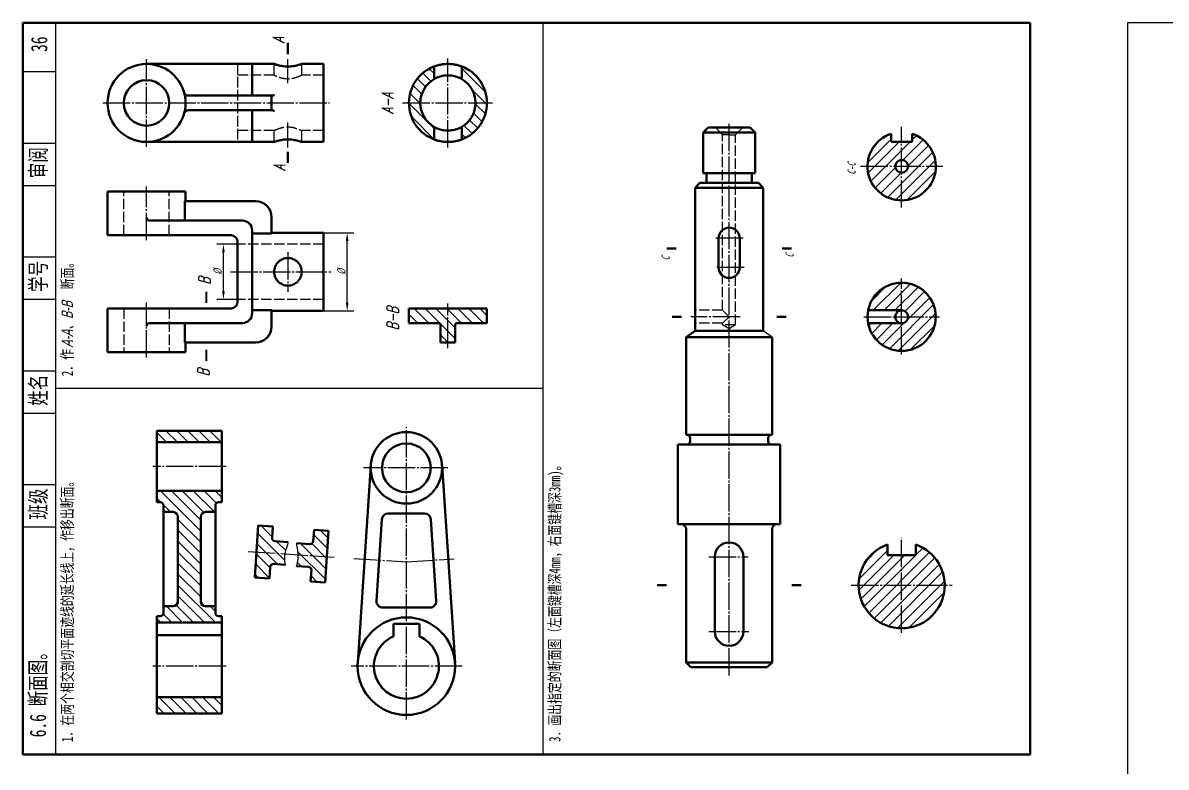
# Model space of a CAD drawing. Header units: millimetres. Extents: x -334 to 3025, y 133 to 867.
# Drawn here: x 1364.4 to 1716.2, y 352.3 to 581.2 of the extents above; entities that cross this region are included whole.
import ezdxf

# ---------------------------------------------------------------- set-up
doc = ezdxf.new("R2010")
doc.units = ezdxf.units.MM
doc.header["$LTSCALE"] = 0.8
doc.header["$PDMODE"] = 33
doc.header["$PDSIZE"] = 1.5
doc.linetypes.add('myCENTER', pattern=[18, 15, -1, 1, -1])
doc.linetypes.add('myHIDDEN', pattern=[5, 4, -1])
doc.layers.get('Defpoints').update_dxf_attribs({"lineweight": 20})
for name, color, linetype, lineweight in [('中心线', 7, 'myCENTER', 25), ('剖面线', 7, 'Continuous', 25), ('尺寸', 7, 'Continuous', 25), ('标注', 7, 'Continuous', 25), ('标题文字', 7, 'Continuous', 25), ('答案中心线', 1, 'myCENTER', 25), ('答案剖面线', 1, 'Continuous', 25), ('答案粗实线', 1, 'Continuous', 50), ('答案细实线', 1, 'Continuous', 25), ('粗实线', 7, 'Continuous', 50), ('细实线', 7, 'Continuous', 25), ('虚线', 7, 'myHIDDEN', 25)]:
    doc.layers.add(name, color=color, linetype=linetype, lineweight=lineweight)
doc.styles.add('字母标注-2.5号', font='txt.shx', dxfattribs={"width": 0.7, "oblique": 15, "height": 2.5})
doc.styles.add('尺寸文字1-2.5号', font='SimSun.ttf', dxfattribs={"width": 0.7, "oblique": 15, "height": 2.5})
doc.styles.add('标题字母', font='', dxfattribs={"width": 0.7, "oblique": 15, "height": 5})
doc.styles.add('标题汉字1-5号', font='SimSun.ttf', dxfattribs={"width": 0.7, "height": 5})
doc.styles.add('标题汉字2-3.5号', font='SimSun.ttf', dxfattribs={"width": 0.7, "height": 3.5})
doc.styles.get('标题字母').set_extended_font_data('FZFangSong-Z02')
doc.dimstyles.new('尺寸25', dxfattribs={"dimtxt": 2.5, "dimasz": 2.5, "dimexe": 2, "dimexo": 0, "dimgap": 0.5, "dimtad": 1, "dimdec": 0, "dimdsep": 46, "dimtxsty": '尺寸文字1-2.5号', "dimcen": 0, "dimadec": 0, "dimazin": 0, "dimtfac": 1, "dimtdec": 0, "dimtmove": 0, "dimatfit": 3, "dimfxl": 0, "dimarcsym": 0})
pattern_1 = [(135, (1679.0114, 357.0133), (-1.683798, -1.683798), [])]
pattern_2 = [(225, (2605.6016, 172.466), (1.683798, -1.683798), [])]

# ---------------------------------------------------------------- blocks, each defined once
blk = doc.blocks.new('*D2')
at = {"layer": 'Defpoints', "color": 0}
for p in [(1426.15, 513.17), (1430.5, 513.17), (1430.5, 496.17)]:
    blk.add_point(p, dxfattribs=at)
at = {"layer": '尺寸', "color": 0, "lineweight": -2}
for p, q in [((1430.5, 513.17), (1424.15, 513.17)), ((1426.15, 498.67), (1426.15, 510.67)), ((1430.5, 496.17), (1424.15, 496.17))]:
    blk.add_line(p, q, dxfattribs=at)
at = {"layer": '尺寸', "color": 0}
for points in [[(1425.74, 510.67), (1426.57, 510.67), (1426.15, 513.17)], [(1425.74, 498.67), (1426.57, 498.67), (1426.15, 496.17)]]:
    blk.add_solid(points, dxfattribs=at)
at = {"layer": '尺寸', "color": 0, "insert": (1424.4, 504.67), "char_height": 2.5, "attachment_point": 5, "rotation": 90, "style": '尺寸文字1-2.5号'}
blk.add_mtext('%%c', dxfattribs=at)
blk = doc.blocks.new('*D3')
at = {"layer": 'Defpoints', "color": 0}
for p in [(1457, 516.67), (1464.24, 516.67), (1457, 492.67)]:
    blk.add_point(p, dxfattribs=at)
at = {"layer": '尺寸', "color": 0, "lineweight": -2}
for p, q in [((1457, 516.67), (1466.24, 516.67)), ((1464.24, 495.17), (1464.24, 514.17)), ((1457, 492.67), (1466.24, 492.67))]:
    blk.add_line(p, q, dxfattribs=at)
at = {"layer": '尺寸', "color": 0}
for points in [[(1463.83, 514.17), (1464.66, 514.17), (1464.24, 516.67)], [(1463.83, 495.17), (1464.66, 495.17), (1464.24, 492.67)]]:
    blk.add_solid(points, dxfattribs=at)
at = {"layer": '尺寸', "color": 0, "insert": (1462.49, 504.67), "char_height": 2.5, "attachment_point": 5, "rotation": 90, "style": '尺寸文字1-2.5号'}
blk.add_mtext('%%c', dxfattribs=at)

msp = doc.modelspace()

# ---------------------------------------------------------------- hatches: boundary and pattern name
at = {"layer": '剖面线'}
h = msp.add_hatch(dxfattribs=at)
h.set_pattern_fill('ANSI31', color=256, scale=0.75, angle=90, style=0)
h.set_pattern_definition(pattern_1)
h.paths.add_polyline_path([(1425.67, 368.8), (1425.67, 373.8), (1405.67, 373.8), (1405.67, 368.8)])
h.paths.add_polyline_path([(1425.67, 396.8), (1425.67, 398.8), (1424.67, 398.8, -0.414214), (1423.67, 399.8), (1423.67, 401.8), (1420.67, 401.8, -0.414214), (1419.17, 403.3), (1419.17, 429.3, -0.414214), (1420.67, 430.8), (1423.67, 430.8), (1423.67, 432.8, -0.414214), (1424.67, 433.8), (1425.67, 433.8), (1425.67, 437.3), (1405.67, 437.3), (1405.67, 433.8), (1406.67, 433.8, -0.414214), (1407.67, 432.8), (1407.67, 430.8), (1410.67, 430.8, -0.414214), (1412.17, 429.3), (1412.17, 403.3, -0.414214), (1410.67, 401.8), (1407.67, 401.8), (1407.67, 399.8, -0.414214), (1406.67, 398.8), (1405.67, 398.8), (1405.67, 396.8)])
h.paths.add_polyline_path([(1405.67, 455.8), (1405.67, 452.3), (1425.67, 452.3), (1425.67, 455.8)])
at = {"layer": '答案剖面线'}
h = msp.add_hatch(dxfattribs=at)
h.set_pattern_fill('ANSI31', color=256, scale=0.75, angle=90, style=0)
h.set_pattern_definition([(135, (1689.3974, 303.227), (-1.683798, -1.683798), [])])
h.paths.add_polyline_path([(1490.99, 563.97), (1490.99, 567.83, 0.690596), (1490.99, 545.39), (1490.99, 549.25, -0.57735)])
h.paths.add_polyline_path([(1499.49, 549.25), (1499.49, 545.39, 0.690596), (1499.49, 567.83), (1499.49, 563.97, -0.57735)])
h = msp.add_hatch(dxfattribs=at)
h.set_pattern_fill('ANSI31', color=256, scale=0.75, angle=180, style=0)
h.set_pattern_definition(pattern_2)
h.paths.add_polyline_path([(1632.86, 537.12), (1624.36, 537.12, 0.414214), (1634.86, 526.62), (1634.86, 535.12, -0.414214)])
h.paths.add_polyline_path([(1631.61, 544.62), (1631.61, 547.11, 0.324772), (1624.36, 537.12), (1632.86, 537.12, -0.414214), (1634.86, 539.12), (1634.86, 544.62)])
h.paths.add_polyline_path([(1638.11, 547.11), (1638.11, 544.62), (1634.86, 544.62), (1634.86, 539.12, -0.414214), (1636.86, 537.12), (1645.36, 537.12, 0.324772)])
h.paths.add_polyline_path([(1645.36, 537.12), (1636.86, 537.12, -0.414214), (1634.86, 535.12), (1634.86, 526.62, 0.414214)])
h = msp.add_hatch(dxfattribs=at)
h.set_pattern_fill('ANSI31', color=256, scale=0.75, angle=180, style=0)
h.set_pattern_definition(pattern_2)
h.paths.add_polyline_path([(1634.86, 488.83), (1624.55, 488.83, 10.403882), (1624.55, 492.83), (1634.86, 492.83, -1)])
h = msp.add_hatch(dxfattribs=at)
h.set_pattern_fill('ANSI31', color=256, scale=0.75, angle=90, style=0)
h.set_pattern_definition([(135, (1696.6585, 301.7912), (-1.683798, -1.683798), [])])
h.paths.add_polyline_path([(1507.24, 488.92), (1507.24, 493.42), (1483.24, 493.42), (1483.24, 488.92), (1492.49, 488.92, -0.414214), (1492.99, 488.42), (1492.99, 482.92), (1497.49, 482.92), (1497.49, 488.42, -0.414214), (1497.99, 488.92)])
h = msp.add_hatch(dxfattribs=at)
h.set_pattern_fill('ANSI31', color=256, scale=0.75, angle=90, style=0)
h.set_pattern_definition(pattern_1)
edge = h.paths.add_edge_path()
edge.add_line((1441.14, 422.86), (1441.37, 426.35))
edge.add_line((1441.37, 426.35), (1436.88, 426.65))
edge.add_line((1436.88, 426.65), (1435.83, 410.68))
edge.add_line((1435.83, 410.68), (1440.32, 410.39))
edge.add_line((1440.32, 410.39), (1440.55, 413.88))
edge.add_arc((1441.55, 413.81), 1, 86.2402, 176.2402, ccw=False)
edge.add_line((1441.61, 414.81), (1445.23, 414.57))
edge.add_spline(control_points=[(1445.23, 414.57), (1445.14, 415.28), (1444.82, 417.17), (1445.5, 419.41), (1446.01, 421.07), (1446.12, 421.53)], knot_values=[4.246334, 4.246334, 4.246334, 4.246334, 6.370607, 9.896122, 11.269307, 11.269307, 11.269307, 11.269307], degree=3, periodic=0)
edge.add_line((1446.12, 421.53), (1442.07, 421.8))
edge.add_arc((1442.14, 422.79), 1, 176.2402, 266.2402, ccw=False)
h = msp.add_hatch(dxfattribs=at)
h.set_pattern_fill('ANSI31', color=256, scale=0.75, angle=90, style=0)
h.set_pattern_definition(pattern_1)
edge = h.paths.add_edge_path()
edge.add_line((1452.74, 420.92), (1448.7, 421.19))
edge.add_spline(control_points=[(1448.7, 421.19), (1448.74, 420.71), (1449.03, 419), (1449.42, 416.7), (1448.85, 414.86), (1448.67, 414.17)], knot_values=[4.246334, 4.246334, 4.246334, 4.246334, 5.619519, 9.145034, 11.269307, 11.269307, 11.269307, 11.269307], degree=3, periodic=0)
edge.add_line((1448.67, 414.17), (1452.28, 413.94))
edge.add_arc((1452.22, 412.94), 1, 356.2402, 446.2402, ccw=False)
edge.add_line((1453.22, 412.87), (1452.99, 409.38))
edge.add_line((1452.99, 409.38), (1457.48, 409.08))
edge.add_line((1457.48, 409.08), (1458.53, 425.05))
edge.add_line((1458.53, 425.05), (1454.04, 425.35))
edge.add_line((1454.04, 425.35), (1453.81, 421.85))
edge.add_arc((1452.81, 421.92), 1, 266.2402, 356.2402, ccw=False)
h = msp.add_hatch(dxfattribs=at)
h.set_pattern_fill('ANSI31', color=256, scale=0.75, angle=180, style=0)
h.set_pattern_definition([(225, (1673.519, 337.369), (1.6838, -1.6838), [])])
h.paths.add_polyline_path([(1639.26, 420.77), (1639.26, 417.52), (1630.46, 417.52), (1630.46, 420.77, 5.851841)])

# ---------------------------------------------------------------- linework, layer by layer
msp.add_line((1524.44, 468.74), (1374.44, 468.74))
at = {"layer": '中心线', "ltscale": 0.7}
for p, q in [((1402.5, 543.09), (1402.5, 570.05)), ((1446, 562.74), (1446, 570.05)), ((1495.24, 542.93), (1495.24, 570.32)), ((1389.07, 556.61), (1458.8, 556.61)), ((1481.3, 556.61), (1508.97, 556.61)), ((1446, 542.88), (1446, 550.61)), ((1581.77, 380.55), (1581.77, 550.7)), ((1634.86, 524.48), (1634.86, 549.28)), ((1622.23, 537.12), (1647.48, 537.12)), ((1402.5, 514.45), (1402.5, 530.96)), ((1586.11, 515.03), (1577.47, 515.03)), ((1446, 510.69), (1446, 498.56)), ((1428.32, 504.67), (1459.22, 504.67)), ((1586.37, 506.03), (1577.47, 506.03)), ((1634.86, 479.26), (1634.86, 502.6)), ((1402.5, 478.28), (1402.5, 495.22)), ((1585.12, 490.83), (1570.03, 490.83)), ((1623.2, 490.83), (1646.51, 490.83)), ((1482.46, 366.96), (1482.46, 456.95)), ((1427.01, 444.8), (1404.42, 444.8)), ((1495.25, 444.38), (1469.3, 444.38)), ((1634.86, 393.68), (1634.86, 422.86)), ((1466.24, 416.53), (1482.46, 415.46)), ((1482.46, 415.46), (1497.18, 416.43)), ((1575.49, 417.03), (1587.63, 417.03)), ((1619.31, 408.27), (1650.4, 408.27)), ((1575.49, 394.03), (1587.88, 394.03)), ((1427.01, 383.38), (1404.42, 383.38)), ((1499.58, 383.38), (1465.46, 383.38))]:
    msp.add_line(p, q, dxfattribs=at)
at = {"layer": '标注'}
msp.add_line((1595.02, 484.53), (1592.27, 486.53), dxfattribs=at)
at = {"layer": '标注', "const_width": 0.7}
for points in [[(1445.97, 575.11), (1445.97, 571.61)], [(1446, 538.1), (1446, 541.6)], [(1420.89, 495.07), (1420.89, 498.57)], [(1567.17, 490.83), (1564.17, 490.83)], [(1596.38, 490.83), (1599.38, 490.83)], [(1420.89, 477.24), (1420.89, 480.74)]]:
    msp.add_lwpolyline(points, dxfattribs=at)
at = {"layer": '标注'}
for points in [[(1565.56, 511.84, 0.7, 0.7, 0), (1562.56, 511.84, 0, 0, 0), (1562.56, 514.84, 0.7, 0, 0), (1562.56, 518.34, 0, 0, 0)], [(1597.99, 511.84, 0.7, 0.7, 0), (1600.99, 511.84, 0, 0, 0), (1600.99, 514.84, 0.7, 0, 0), (1600.99, 518.34, 0, 0, 0)], [(1562.57, 408.27, 0.7, 0.7, 0), (1559.57, 408.27, 0, 0, 0), (1559.57, 411.27, 0.7, 0, 0), (1559.57, 414.77, 0, 0, 0)], [(1600.98, 408.27, 0.7, 0.7, 0), (1603.98, 408.27, 0, 0, 0), (1603.98, 411.27, 0.7, 0, 0), (1603.98, 414.77, 0, 0, 0)]]:
    msp.add_lwpolyline(points, format="xyseb", dxfattribs=at)
at = {"layer": '答案中心线', "ltscale": 0.7}
for p, q in [((1495.24, 481.17), (1495.24, 494.95)), ((1433.73, 418.66), (1460.28, 416.92))]:
    msp.add_line(p, q, dxfattribs=at)
at = {"layer": '答案粗实线'}
for p, q in [((1490.99, 563.97), (1490.99, 567.83)), ((1499.49, 567.83), (1499.49, 563.97)), ((1490.99, 545.39), (1490.99, 549.25)), ((1499.49, 549.25), (1499.49, 545.39)), ((1631.61, 544.62), (1631.61, 547.11)), ((1638.11, 544.62), (1638.11, 547.11)), ((1631.61, 544.62), (1638.11, 544.62)), ((1483.24, 493.42), (1483.24, 488.92)), ((1507.24, 493.42), (1483.24, 493.42)), ((1507.24, 488.92), (1507.24, 493.42)), ((1624.55, 492.83), (1634.86, 492.83)), ((1483.24, 488.92), (1492.49, 488.92)), ((1492.99, 488.42), (1492.99, 482.92)), ((1497.49, 482.92), (1497.49, 488.42)), ((1497.99, 488.92), (1507.24, 488.92)), ((1624.55, 488.83), (1634.86, 488.83)), ((1492.99, 482.92), (1497.49, 482.92)), ((1435.83, 410.68), (1436.88, 426.65)), ((1441.37, 426.35), (1436.88, 426.65)), ((1441.14, 422.86), (1441.37, 426.35)), ((1453.81, 421.85), (1454.04, 425.35)), ((1454.04, 425.35), (1458.53, 425.05)), ((1457.48, 409.08), (1458.53, 425.05)), ((1446.12, 421.53), (1442.07, 421.8)), ((1448.7, 421.19), (1452.74, 420.92)), ((1630.46, 417.52), (1630.46, 420.77)), ((1639.26, 417.52), (1639.26, 420.77)), ((1630.46, 417.52), (1639.26, 417.52)), ((1440.32, 410.39), (1440.55, 413.88)), ((1445.23, 414.57), (1441.61, 414.81)), ((1448.67, 414.17), (1452.28, 413.94)), ((1452.99, 409.38), (1453.22, 412.87)), ((1440.32, 410.39), (1435.83, 410.68)), ((1452.99, 409.38), (1457.48, 409.08))]:
    msp.add_line(p, q, dxfattribs=at)
for centre, radius in [((1634.86, 537.12), 2), ((1634.86, 490.83), 10.5), ((1634.86, 490.83), 2)]:
    msp.add_circle(centre, radius, dxfattribs=at)
for centre, radius, start, end in [((1495.24, 556.61), 12, 110.7424, 249.2576), ((1495.24, 556.61), 12, 290.7424, 69.2576), ((1495.24, 556.61), 8.5, 120, 240), ((1495.24, 556.61), 8.5, 300, 60), ((1634.86, 537.12), 10.5, 108.0305, 71.9695), ((1492.49, 488.42), 0.5, 0, 90), ((1497.99, 488.42), 0.5, 90, 180), ((1442.14, 422.79), 1, 176.2402, 266.2402), ((1452.81, 421.92), 1, 266.2402, 356.2402), ((1634.86, 408.27), 13.25, 109.3948, 70.6052), ((1441.55, 413.81), 1, 86.2402, 176.2402), ((1452.22, 412.94), 1, 356.2402, 86.2402)]:
    msp.add_arc(centre, radius, start, end, dxfattribs=at)
for points, knots in [([(1490.99, 567.83), (1490.99, 567.83), (1491.02, 567.84), (1491.13, 567.88), (1491.21, 567.91), (1491.43, 567.99), (1491.56, 568.03), (1491.88, 568.13), (1492.05, 568.18), (1492.43, 568.28), (1492.64, 568.33), (1493.1, 568.42), (1493.35, 568.46), (1493.87, 568.54), (1494.15, 568.56), (1494.7, 568.6), (1494.97, 568.61), (1495.24, 568.61)], [25.8594, 25.8594, 25.8594, 25.8594, 26.667749, 26.667749, 27.476098, 27.476098, 28.284446, 28.284446, 29.092795, 29.092795, 29.900659, 29.900659, 30.708523, 30.708523, 31.516386, 31.516386, 32.32425, 32.32425, 32.32425, 32.32425]), ([(1495.24, 568.61), (1495.51, 568.61), (1495.79, 568.6), (1496.34, 568.56), (1496.62, 568.54), (1497.14, 568.46), (1497.39, 568.42), (1497.85, 568.33), (1498.06, 568.28), (1498.44, 568.18), (1498.61, 568.13), (1498.92, 568.03), (1499.06, 567.99), (1499.28, 567.91), (1499.36, 567.88), (1499.47, 567.84), (1499.49, 567.83), (1499.49, 567.83)], [6.46485, 6.46485, 6.46485, 6.46485, 7.272714, 7.272714, 8.080578, 8.080578, 8.888442, 8.888442, 9.696305, 9.696305, 10.504654, 10.504654, 11.313003, 11.313003, 12.121351, 12.121351, 12.9297, 12.9297, 12.9297, 12.9297]), ([(1490.99, 563.97), (1490.99, 563.97), (1491.02, 563.99), (1491.13, 564.05), (1491.21, 564.1), (1491.43, 564.21), (1491.57, 564.28), (1491.88, 564.42), (1492.05, 564.49), (1492.42, 564.63), (1492.63, 564.7), (1493.09, 564.84), (1493.34, 564.9), (1493.87, 565), (1494.14, 565.04), (1494.69, 565.1), (1494.97, 565.11), (1495.52, 565.11), (1495.8, 565.1), (1496.35, 565.04), (1496.62, 565), (1497.14, 564.9), (1497.39, 564.84), (1497.85, 564.7), (1498.06, 564.63), (1498.44, 564.49), (1498.61, 564.42), (1498.92, 564.28), (1499.06, 564.21), (1499.27, 564.1), (1499.36, 564.05), (1499.47, 563.99), (1499.49, 563.97), (1499.49, 563.97)], [0, 0, 0, 0, 0.817945, 0.817945, 1.63589, 1.63589, 2.453834, 2.453834, 3.271779, 3.271779, 4.087494, 4.087494, 4.903209, 4.903209, 5.718924, 5.718924, 6.534639, 6.534639, 7.350354, 7.350354, 8.166069, 8.166069, 8.981785, 8.981785, 9.7975, 9.7975, 10.615444, 10.615444, 11.433389, 11.433389, 12.251334, 12.251334, 13.069279, 13.069279, 13.069279, 13.069279]), ([(1499.49, 549.25), (1499.49, 549.25), (1499.47, 549.23), (1499.36, 549.17), (1499.27, 549.13), (1499.06, 549.01), (1498.92, 548.95), (1498.61, 548.8), (1498.44, 548.73), (1498.06, 548.59), (1497.85, 548.52), (1497.39, 548.38), (1497.14, 548.32), (1496.62, 548.22), (1496.35, 548.18), (1495.8, 548.13), (1495.52, 548.11), (1494.97, 548.11), (1494.69, 548.13), (1494.14, 548.18), (1493.87, 548.22), (1493.34, 548.32), (1493.09, 548.38), (1492.63, 548.52), (1492.42, 548.59), (1492.05, 548.73), (1491.88, 548.8), (1491.57, 548.95), (1491.43, 549.01), (1491.21, 549.13), (1491.13, 549.17), (1491.02, 549.23), (1490.99, 549.25), (1490.99, 549.25)], [13.069279, 13.069279, 13.069279, 13.069279, 13.887224, 13.887224, 14.705168, 14.705168, 15.523113, 15.523113, 16.341058, 16.341058, 17.156773, 17.156773, 17.972488, 17.972488, 18.788203, 18.788203, 19.603918, 19.603918, 20.419633, 20.419633, 21.235348, 21.235348, 22.051063, 22.051063, 22.866778, 22.866778, 23.684723, 23.684723, 24.502668, 24.502668, 25.320613, 25.320613, 26.138558, 26.138558, 26.138558, 26.138558]), ([(1495.24, 544.61), (1494.97, 544.61), (1494.7, 544.62), (1494.15, 544.66), (1493.87, 544.69), (1493.35, 544.76), (1493.1, 544.8), (1492.64, 544.9), (1492.43, 544.95), (1492.05, 545.04), (1491.88, 545.09), (1491.56, 545.19), (1491.43, 545.23), (1491.21, 545.31), (1491.13, 545.34), (1491.02, 545.38), (1490.99, 545.39), (1490.99, 545.39)], [19.39455, 19.39455, 19.39455, 19.39455, 20.202414, 20.202414, 21.010278, 21.010278, 21.818142, 21.818142, 22.626006, 22.626006, 23.434354, 23.434354, 24.242703, 24.242703, 25.051052, 25.051052, 25.8594, 25.8594, 25.8594, 25.8594]), ([(1499.49, 545.39), (1499.49, 545.39), (1499.47, 545.38), (1499.36, 545.34), (1499.28, 545.31), (1499.06, 545.23), (1498.92, 545.19), (1498.61, 545.09), (1498.44, 545.04), (1498.06, 544.95), (1497.85, 544.9), (1497.39, 544.8), (1497.14, 544.76), (1496.62, 544.69), (1496.34, 544.66), (1495.79, 544.62), (1495.51, 544.61), (1495.24, 544.61)], [12.9297, 12.9297, 12.9297, 12.9297, 13.738049, 13.738049, 14.546397, 14.546397, 15.354746, 15.354746, 16.163095, 16.163095, 16.970959, 16.970959, 17.778823, 17.778823, 18.586686, 18.586686, 19.39455, 19.39455, 19.39455, 19.39455])]:
    msp.add_open_spline(points, degree=3, knots=knots, dxfattribs=at)
at = {"layer": '答案细实线'}
for p, q in [((2124.39, 581.24), (1704.39, 581.24)), ((1704.39, 581.24), (1704.39, 284.24))]:
    msp.add_line(p, q, dxfattribs=at)
for points in [[(1445.23, 414.57), (1445.14, 415.28), (1444.82, 417.17), (1445.5, 419.41), (1446.01, 421.07), (1446.12, 421.53)], [(1448.67, 414.17), (1448.85, 414.86), (1449.42, 416.7), (1449.03, 419), (1448.74, 420.71), (1448.7, 421.19)]]:
    msp.add_open_spline(points, degree=3, knots=[4.246334, 4.246334, 4.246334, 4.246334, 6.370607, 9.896122, 11.269307, 11.269307, 11.269307, 11.269307], dxfattribs=at)
at = {"layer": '粗实线'}
for p, q in [((1674.44, 581.24), (1364.44, 581.24)), ((1364.44, 581.24), (1364.44, 356.24)), ((1674.44, 356.24), (1674.44, 581.24)), ((1573.77, 547.53), (1575.27, 549.03)), ((1581.77, 549.03), (1575.27, 549.03)), ((1581.77, 549.03), (1588.27, 549.03)), ((1589.77, 547.53), (1588.27, 549.03)), ((1573.77, 547.53), (1573.77, 535.03)), ((1581.77, 547.53), (1573.77, 547.53)), ((1581.77, 547.53), (1589.77, 547.53)), ((1589.77, 547.53), (1589.77, 535.03)), ((1573.77, 535.03), (1581.77, 535.03)), ((1574.77, 535.03), (1574.77, 532.03)), ((1581.77, 535.03), (1574.77, 535.03)), ((1589.77, 535.03), (1581.77, 535.03)), ((1581.77, 535.03), (1588.77, 535.03)), ((1588.77, 535.03), (1588.77, 532.03)), ((1571.27, 530.53), (1572.77, 532.03)), ((1581.77, 532.03), (1572.77, 532.03)), ((1574.77, 532.03), (1581.77, 532.03)), ((1581.77, 532.03), (1590.77, 532.03)), ((1588.77, 532.03), (1581.77, 532.03)), ((1592.27, 530.53), (1590.77, 532.03)), ((1571.27, 530.53), (1571.27, 486.53)), ((1581.77, 530.53), (1571.27, 530.53)), ((1581.77, 530.53), (1592.27, 530.53)), ((1592.27, 530.53), (1592.27, 486.53)), ((1414.39, 526.42), (1414.14, 526.56)), ((1441, 516.67), (1441.2, 516.4)), ((1578.52, 506.03), (1578.52, 515.03)), ((1585.02, 506.03), (1585.02, 515.03)), ((1441, 492.67), (1441.2, 492.95)), ((1568.52, 484.53), (1571.27, 486.53)), ((1581.77, 486.53), (1571.27, 486.53)), ((1571.27, 486.53), (1581.77, 486.53)), ((1592.27, 486.53), (1581.77, 486.53)), ((1581.77, 486.53), (1592.27, 486.53)), ((1414.39, 482.92), (1414.14, 482.78)), ((1568.52, 484.53), (1568.52, 454.53)), ((1581.77, 484.53), (1568.52, 484.53)), ((1581.77, 484.53), (1595.02, 484.53)), ((1595.02, 484.53), (1595.02, 454.53)), ((1568.52, 454.53), (1568.77, 454.53)), ((1581.77, 454.53), (1568.77, 454.53)), ((1581.77, 454.53), (1594.77, 454.53)), ((1595.02, 454.53), (1594.77, 454.53)), ((1566.02, 451.53), (1566.02, 427.03)), ((1568.77, 451.53), (1566.02, 451.53)), ((1568.77, 451.53), (1581.77, 451.53)), ((1569.77, 453.53), (1569.77, 452.53)), ((1594.77, 451.53), (1581.77, 451.53)), ((1593.77, 453.53), (1593.77, 452.53)), ((1594.77, 451.53), (1597.52, 451.53)), ((1597.52, 451.53), (1597.52, 427.03)), ((1467.49, 384.36), (1471.49, 445.1)), ((1493.44, 445.1), (1497.43, 384.36)), ((1476.9, 430.38), (1488.02, 430.38)), ((1473.26, 403.51), (1474.9, 428.51)), ((1490.02, 428.51), (1491.66, 403.51)), ((1566.02, 427.03), (1567.02, 427.03)), ((1567.02, 427.03), (1581.77, 427.03)), ((1596.52, 427.03), (1581.77, 427.03)), ((1597.52, 427.03), (1596.52, 427.03)), ((1568.52, 384.53), (1568.52, 425.53)), ((1595.02, 384.53), (1595.02, 425.53)), ((1577.37, 394.03), (1577.37, 417.03)), ((1586.17, 394.03), (1586.17, 417.03)), ((1489.67, 401.38), (1475.26, 401.38)), ((1478.46, 396.38), (1486.46, 396.38)), ((1478.46, 392.54), (1478.46, 396.38)), ((1486.46, 396.38), (1486.46, 392.54)), ((1581.77, 384.53), (1568.52, 384.53)), ((1570.02, 383.03), (1568.52, 384.53)), ((1581.77, 384.53), (1595.02, 384.53)), ((1593.52, 383.03), (1595.02, 384.53)), ((1581.77, 383.03), (1570.02, 383.03)), ((1581.77, 383.03), (1593.52, 383.03)), ((1364.44, 356.24), (1674.44, 356.24))]:
    msp.add_line(p, q, dxfattribs=at)
at = {"layer": '粗实线', "extrusion": (-1, 2.83277e-16, -4.93038e-32)}
for p, q in [((1402.5, 568.61), (1432, 568.61)), ((1435, 568.61), (1432, 568.61)), ((1435, 558.86), (1435, 568.61)), ((1441.75, 568.61), (1435, 568.61)), ((1457, 568.61), (1450.25, 568.61)), ((1457, 568.61), (1457, 544.61)), ((1415.46, 558.86), (1436, 558.86)), ((1441, 558.86), (1436, 558.86)), ((1441, 554.69), (1441, 558.51)), ((1415.46, 554.36), (1436, 554.36)), ((1435, 544.61), (1435, 554.36)), ((1436, 554.36), (1441, 554.36)), ((1402.5, 544.61), (1432, 544.61)), ((1432, 544.61), (1435, 544.61)), ((1441.75, 544.61), (1435, 544.61)), ((1457, 544.61), (1450.25, 544.61))]:
    msp.add_line(p, q, dxfattribs=at)
at = {"layer": '粗实线', "extrusion": (-1, 6.12323e-17, 2.22045e-16)}
for p, q in [((1390.5, 529.42), (1414.5, 529.42)), ((1390.5, 515.92), (1390.5, 529.42)), ((1414.5, 526.42), (1414.5, 529.42)), ((1414.28, 520.6), (1414.28, 526.37)), ((1436, 526.42), (1414.39, 526.42)), ((1441, 516.67), (1441, 521.42)), ((1432, 520.42), (1403.5, 520.42)), ((1435, 504.67), (1435, 517.42)), ((1402.5, 515.92), (1390.5, 515.92)), ((1428.5, 515.92), (1402.5, 515.92)), ((1430.5, 495.42), (1430.5, 513.92)), ((1435, 516.46), (1440.98, 516.46)), ((1457, 516.67), (1441, 516.67)), ((1457, 516.67), (1457, 492.67)), ((1435, 491.92), (1435, 504.67)), ((1390.5, 493.42), (1402.5, 493.42)), ((1390.5, 493.42), (1390.5, 479.92)), ((1402.5, 493.42), (1428.5, 493.42)), ((1435, 492.89), (1440.98, 492.89)), ((1441, 487.92), (1441, 492.67)), ((1457, 492.67), (1441, 492.67)), ((1403.5, 488.92), (1432, 488.92)), ((1414.28, 488.75), (1414.28, 482.98)), ((1414.39, 482.92), (1436, 482.92)), ((1414.5, 482.92), (1414.5, 479.92)), ((1402.5, 479.92), (1390.5, 479.92)), ((1414.5, 479.92), (1402.5, 479.92)), ((1405.67, 455.8), (1405.67, 452.3)), ((1425.67, 455.8), (1405.67, 455.8)), ((1425.67, 452.3), (1425.67, 455.8)), ((1405.67, 437.3), (1405.67, 452.3)), ((1405.67, 452.3), (1425.67, 452.3)), ((1425.67, 452.3), (1425.67, 437.3)), ((1405.67, 437.3), (1405.67, 433.8)), ((1425.67, 437.3), (1405.67, 437.3)), ((1425.67, 433.8), (1425.67, 437.3)), ((1405.67, 433.8), (1406.67, 433.8)), ((1407.67, 432.8), (1407.67, 430.8)), ((1423.67, 430.8), (1423.67, 432.8)), ((1424.67, 433.8), (1425.67, 433.8)), ((1407.67, 428.93), (1407.67, 430.8)), ((1407.67, 430.8), (1410.67, 430.8)), ((1412.17, 429.3), (1412.17, 403.3)), ((1419.17, 403.3), (1419.17, 429.3)), ((1420.67, 430.8), (1423.67, 430.8)), ((1423.67, 430.8), (1423.67, 428.93)), ((1407.67, 403.93), (1407.67, 428.93)), ((1423.67, 428.93), (1423.67, 403.93)), ((1407.67, 401.8), (1407.67, 403.93)), ((1407.67, 401.8), (1407.67, 399.8)), ((1410.67, 401.8), (1407.67, 401.8)), ((1423.67, 401.8), (1420.67, 401.8)), ((1423.67, 403.93), (1423.67, 401.8)), ((1423.67, 399.8), (1423.67, 401.8)), ((1405.67, 398.8), (1405.67, 396.8)), ((1406.67, 398.8), (1405.67, 398.8)), ((1425.67, 398.8), (1424.67, 398.8)), ((1425.67, 396.8), (1425.67, 398.8)), ((1405.67, 392.96), (1405.67, 396.8)), ((1405.67, 396.8), (1425.67, 396.8)), ((1425.67, 396.8), (1425.67, 392.96)), ((1405.67, 373.8), (1405.67, 392.96)), ((1405.67, 392.96), (1425.67, 392.96)), ((1425.67, 392.96), (1425.67, 373.8)), ((1405.67, 373.8), (1405.67, 368.8)), ((1425.67, 373.8), (1405.67, 373.8)), ((1425.67, 368.8), (1425.67, 373.8)), ((1405.67, 368.8), (1425.67, 368.8))]:
    msp.add_line(p, q, dxfattribs=at)
at = {"layer": '粗实线'}
for centre, radius in [((1402.5, 556.61), 12), ((1402.5, 556.61), 7), ((1482.46, 444.38), 11), ((1482.46, 444.38), 7.5), ((1482.46, 383.38), 15)]:
    msp.add_circle(centre, radius, dxfattribs=at)
for centre, radius, start, end in [((1415.46, 560.36), 1.5, 196.1276, 270), ((1441, 560.36), 1.5, 270, 305.0614), ((1415.46, 552.86), 1.5, 90, 163.8724), ((1441, 552.86), 1.5, 54.9386, 90), ((1436, 521.42), 5, 0, 90), ((1403.5, 521.42), 1, 180, 270), ((1432, 517.42), 3, 0, 90), ((1581.77, 515.03), 3.25, 0, 180), ((1428.5, 513.92), 2, 0, 90), ((1581.77, 506.03), 3.25, 180, 0), ((1428.5, 495.42), 2, 270, 0), ((1432, 491.92), 3, 270, 0), ((1403.5, 487.92), 1, 90, 180), ((1436, 487.92), 5, 270, 0), ((1568.77, 453.53), 1, 0, 90), ((1594.77, 453.53), 1, 90, 180), ((1568.77, 452.53), 1, 270, 0), ((1594.77, 452.53), 1, 180, 270), ((1406.67, 432.8), 1, 0, 90), ((1424.67, 432.8), 1, 90, 180), ((1410.67, 429.3), 1.5, 0, 90), ((1420.67, 429.3), 1.5, 90, 180), ((1476.9, 428.38), 2, 90, 176.2402), ((1488.02, 428.38), 2, 3.7598, 90), ((1567.02, 425.53), 1.5, 0, 90), ((1596.52, 425.53), 1.5, 90, 180), ((1581.77, 417.03), 4.4, 0, 180), ((1410.67, 403.3), 1.5, 270, 0), ((1420.67, 403.3), 1.5, 180, 270), ((1475.26, 403.38), 2, 176.2402, 270), ((1489.67, 403.38), 2, 270, 3.7598), ((1406.67, 399.8), 1, 270, 0), ((1424.67, 399.8), 1, 180, 270), ((1581.77, 394.03), 4.4, 180, 0), ((1482.46, 383.38), 10, 113.5782, 66.4218)]:
    msp.add_arc(centre, radius, start, end, dxfattribs=at)
for points, knots in [([(1450.25, 568.61), (1450.25, 568.61), (1450.22, 568.6), (1450.11, 568.56), (1450.03, 568.54), (1449.81, 568.46), (1449.67, 568.42), (1449.36, 568.33), (1449.19, 568.28), (1448.81, 568.18), (1448.6, 568.13), (1448.14, 568.03), (1447.89, 567.99), (1447.37, 567.91), (1447.09, 567.88), (1446.54, 567.84), (1446.26, 567.83), (1445.73, 567.83), (1445.45, 567.84), (1444.9, 567.88), (1444.62, 567.91), (1444.1, 567.99), (1443.85, 568.03), (1443.39, 568.13), (1443.18, 568.18), (1442.8, 568.28), (1442.63, 568.33), (1442.32, 568.42), (1442.18, 568.46), (1441.96, 568.54), (1441.88, 568.56), (1441.77, 568.6), (1441.75, 568.61), (1441.75, 568.61)], [6.46485, 6.46485, 6.46485, 6.46485, 7.272714, 7.272714, 8.080578, 8.080578, 8.888442, 8.888442, 9.696305, 9.696305, 10.504654, 10.504654, 11.313003, 11.313003, 12.121351, 12.121351, 12.9297, 12.9297, 13.738049, 13.738049, 14.546397, 14.546397, 15.354746, 15.354746, 16.163095, 16.163095, 16.970959, 16.970959, 17.778823, 17.778823, 18.586686, 18.586686, 19.39455, 19.39455, 19.39455, 19.39455]), ([(1441.75, 544.61), (1441.75, 544.61), (1441.77, 544.62), (1441.88, 544.66), (1441.96, 544.69), (1442.18, 544.76), (1442.32, 544.8), (1442.63, 544.9), (1442.8, 544.95), (1443.18, 545.04), (1443.39, 545.09), (1443.85, 545.19), (1444.1, 545.23), (1444.62, 545.31), (1444.9, 545.34), (1445.45, 545.38), (1445.73, 545.39), (1446.26, 545.39), (1446.54, 545.38), (1447.09, 545.34), (1447.37, 545.31), (1447.89, 545.23), (1448.14, 545.19), (1448.6, 545.09), (1448.81, 545.04), (1449.19, 544.95), (1449.36, 544.9), (1449.67, 544.8), (1449.81, 544.76), (1450.03, 544.69), (1450.11, 544.66), (1450.22, 544.62), (1450.25, 544.61), (1450.25, 544.61)], [6.46485, 6.46485, 6.46485, 6.46485, 7.272714, 7.272714, 8.080578, 8.080578, 8.888442, 8.888442, 9.696305, 9.696305, 10.504654, 10.504654, 11.313003, 11.313003, 12.121351, 12.121351, 12.9297, 12.9297, 13.738049, 13.738049, 14.546397, 14.546397, 15.354746, 15.354746, 16.163095, 16.163095, 16.970959, 16.970959, 17.778823, 17.778823, 18.586686, 18.586686, 19.39455, 19.39455, 19.39455, 19.39455]), ([(1441.75, 504.67), (1441.75, 504.94), (1441.77, 505.22), (1441.88, 505.77), (1441.96, 506.04), (1442.18, 506.57), (1442.32, 506.82), (1442.63, 507.28), (1442.8, 507.49), (1443.18, 507.87), (1443.39, 508.04), (1443.85, 508.35), (1444.1, 508.49), (1444.62, 508.71), (1444.9, 508.79), (1445.45, 508.9), (1445.73, 508.92), (1446, 508.92), (1446.26, 508.92), (1446.54, 508.9), (1447.09, 508.79), (1447.37, 508.71), (1447.89, 508.49), (1448.14, 508.35), (1448.6, 508.04), (1448.81, 507.87), (1449.19, 507.49), (1449.36, 507.28), (1449.67, 506.82), (1449.81, 506.57), (1450.03, 506.04), (1450.11, 505.77), (1450.22, 505.22), (1450.25, 504.94), (1450.25, 504.67)], [19.39455, 19.39455, 19.39455, 19.39455, 20.202414, 20.202414, 21.010278, 21.010278, 21.818142, 21.818142, 22.626006, 22.626006, 23.434354, 23.434354, 24.242703, 24.242703, 25.051052, 25.051052, 25.8594, 25.8594, 25.8594, 26.667749, 26.667749, 27.476098, 27.476098, 28.284446, 28.284446, 29.092795, 29.092795, 29.900659, 29.900659, 30.708523, 30.708523, 31.516386, 31.516386, 32.32425, 32.32425, 32.32425, 32.32425]), ([(1450.25, 504.67), (1450.25, 504.4), (1450.22, 504.13), (1450.11, 503.58), (1450.03, 503.3), (1449.81, 502.78), (1449.67, 502.53), (1449.36, 502.07), (1449.19, 501.86), (1448.81, 501.48), (1448.6, 501.3), (1448.14, 500.99), (1447.89, 500.86), (1447.37, 500.64), (1447.09, 500.56), (1446.54, 500.45), (1446.26, 500.42), (1445.73, 500.42), (1445.45, 500.45), (1444.9, 500.56), (1444.62, 500.64), (1444.1, 500.86), (1443.85, 500.99), (1443.39, 501.3), (1443.18, 501.48), (1442.8, 501.86), (1442.63, 502.07), (1442.32, 502.53), (1442.18, 502.78), (1441.96, 503.3), (1441.88, 503.58), (1441.77, 504.13), (1441.75, 504.4), (1441.75, 504.67)], [6.46485, 6.46485, 6.46485, 6.46485, 7.272714, 7.272714, 8.080578, 8.080578, 8.888442, 8.888442, 9.696305, 9.696305, 10.504654, 10.504654, 11.313003, 11.313003, 12.121351, 12.121351, 12.9297, 12.9297, 13.738049, 13.738049, 14.546397, 14.546397, 15.354746, 15.354746, 16.163095, 16.163095, 16.970959, 16.970959, 17.778823, 17.778823, 18.586686, 18.586686, 19.39455, 19.39455, 19.39455, 19.39455])]:
    msp.add_open_spline(points, degree=3, knots=knots, dxfattribs=at)
at = {"layer": '细实线'}
for p, q in [((1374.44, 581.24), (1374.44, 356.24)), ((1524.44, 581.24), (1524.44, 356.24)), ((1364.44, 566.24), (1374.44, 566.24)), ((1364.44, 544.24), (1374.44, 544.24)), ((1364.44, 531.24), (1374.44, 531.24)), ((1364.44, 509.24), (1374.44, 509.24)), ((1364.44, 496.24), (1374.44, 496.24)), ((1364.44, 474.24), (1374.44, 474.24)), ((1364.44, 461.24), (1374.44, 461.24)), ((1364.44, 439.24), (1374.44, 439.24)), ((1364.44, 426.24), (1374.44, 426.24))]:
    msp.add_line(p, q, dxfattribs=at)
at = {"layer": '虚线', "extrusion": (-1, 2.83277e-16, -4.93038e-32)}
for p, q in [((1430.5, 568.61), (1430.5, 544.61)), ((1441.75, 565.11), (1441.75, 568.61)), ((1450.25, 565.11), (1450.25, 568.61)), ((1441.75, 565.11), (1430.5, 565.11)), ((1457, 565.11), (1450.25, 565.11)), ((1441.75, 548.11), (1430.5, 548.11)), ((1441.75, 544.61), (1441.75, 548.11)), ((1450.25, 544.61), (1450.25, 548.11)), ((1457, 548.11), (1450.25, 548.11))]:
    msp.add_line(p, q, dxfattribs=at)
at = {"layer": '虚线'}
for p, q in [((1579.77, 546.83), (1577.57, 549.03)), ((1583.77, 546.83), (1585.97, 549.03)), ((1581.77, 546.83), (1579.77, 546.83)), ((1579.77, 492.83), (1579.77, 546.83)), ((1581.77, 546.83), (1583.77, 546.83)), ((1583.77, 488.33), (1583.77, 546.83)), ((1579.77, 492.83), (1571.27, 492.83)), ((1581.77, 490.83), (1579.77, 492.83)), ((1579.77, 488.83), (1581.77, 490.83)), ((1579.77, 488.83), (1571.27, 488.83)), ((1579.77, 488.33), (1579.77, 488.83)), ((1581.77, 487.17), (1579.77, 488.33)), ((1583.77, 488.33), (1579.77, 488.33)), ((1583.77, 488.33), (1581.77, 487.17))]:
    msp.add_line(p, q, dxfattribs=at)
at = {"layer": '虚线', "extrusion": (-1, 6.12323e-17, 2.22045e-16)}
for p, q in [((1395.5, 515.92), (1395.5, 529.42)), ((1409.5, 515.92), (1409.5, 529.42)), ((1457, 513.17), (1430.5, 513.17)), ((1457, 496.17), (1430.5, 496.17)), ((1395.5, 493.42), (1395.5, 479.92)), ((1409.5, 493.42), (1409.5, 479.92))]:
    msp.add_line(p, q, dxfattribs=at)
at = {"layer": '虚线'}
for points in [[(1450.25, 565.11), (1450.25, 565.11), (1450.22, 565.1), (1450.11, 565.04), (1450.03, 565), (1449.81, 564.9), (1449.67, 564.84), (1449.36, 564.7), (1449.19, 564.63), (1448.81, 564.49), (1448.6, 564.42), (1448.14, 564.28), (1447.9, 564.21), (1447.37, 564.1), (1447.1, 564.05), (1446.55, 563.99), (1446.27, 563.97), (1445.72, 563.97), (1445.44, 563.99), (1444.89, 564.05), (1444.62, 564.1), (1444.09, 564.21), (1443.85, 564.28), (1443.39, 564.42), (1443.18, 564.49), (1442.8, 564.63), (1442.63, 564.7), (1442.32, 564.84), (1442.18, 564.9), (1441.96, 565), (1441.88, 565.04), (1441.77, 565.1), (1441.75, 565.11), (1441.75, 565.11)], [(1441.75, 548.11), (1441.75, 548.11), (1441.77, 548.13), (1441.88, 548.18), (1441.96, 548.22), (1442.18, 548.32), (1442.32, 548.38), (1442.63, 548.52), (1442.8, 548.59), (1443.18, 548.73), (1443.39, 548.8), (1443.85, 548.95), (1444.09, 549.01), (1444.62, 549.13), (1444.89, 549.17), (1445.44, 549.23), (1445.72, 549.25), (1446.27, 549.25), (1446.55, 549.23), (1447.1, 549.17), (1447.37, 549.13), (1447.9, 549.01), (1448.14, 548.95), (1448.6, 548.8), (1448.81, 548.73), (1449.19, 548.59), (1449.36, 548.52), (1449.67, 548.38), (1449.81, 548.32), (1450.03, 548.22), (1450.11, 548.18), (1450.22, 548.13), (1450.25, 548.11), (1450.25, 548.11)]]:
    msp.add_open_spline(points, degree=3, knots=[6.534639, 6.534639, 6.534639, 6.534639, 7.350354, 7.350354, 8.166069, 8.166069, 8.981785, 8.981785, 9.7975, 9.7975, 10.615444, 10.615444, 11.433389, 11.433389, 12.251334, 12.251334, 13.069279, 13.069279, 13.887224, 13.887224, 14.705168, 14.705168, 15.523113, 15.523113, 16.341058, 16.341058, 17.156773, 17.156773, 17.972488, 17.972488, 18.788203, 18.788203, 19.603918, 19.603918, 19.603918, 19.603918], dxfattribs=at)

# ---------------------------------------------------------------- texts
at = {"layer": '标注', "oblique": 15, "width": 0.7}
for s, height, style, p in [('A', 3.5, '字母标注-2.5号', (1444.85, 575.01)), ('A-A', 3.5, '字母标注-2.5号', (1478.41, 553.23)), ('C-C', 2.5, '尺寸文字1-2.5号', (1620.7, 534.53)), ('A', 3.5, '字母标注-2.5号', (1445.12, 535.72)), ('C', 2.5, '尺寸文字1-2.5号', (1601.63, 509.04)), ('C', 2.5, '尺寸文字1-2.5号', (1563.5, 508.2)), ('B', 3.5, '字母标注-2.5号', (1422.1, 500.79)), ('B-B', 3.5, '字母标注-2.5号', (1480.02, 486.73)), ('B', 3.5, '字母标注-2.5号', (1421.74, 472.56))]:
    msp.add_text(s, height=height, rotation=90, dxfattribs=dict(at, style=style)).set_placement(p)
at = {"layer": '标题文字', "width": 0.7}
for s, height, style, p in [('36', 5, '标题汉字1-5号', (1371.95, 572.3)), ('审阅', 5, '标题汉字1-5号', (1371.68, 533.47)), ('学号', 5, '标题汉字1-5号', (1371.68, 498.47)), ('2．作           断面。', 3.5, '标题汉字2-3.5号', (1379.85, 472.58)), ('姓名', 5, '标题汉字1-5号', (1371.68, 463.47)), ('3. 画出指定的断面图（左面键槽深4mm，右面键槽深3mm)。', 3.5, '标题汉字2-3.5号', (1529.85, 360.08)), ('1．在两个相交剖切平面迹线的延长线上，作移出断面。', 3.5, '标题汉字2-3.5号', (1379.85, 360.08)), ('班级', 5, '标题汉字1-5号', (1371.68, 428.47)), ('6.6 断面图。', 5, '标题汉字1-5号', (1371.57, 361.49))]:
    msp.add_text(s, height=height, rotation=90, dxfattribs=dict(at, style=style)).set_placement(p)
at = {"layer": '标题文字', "style": '标题字母', "oblique": 15, "width": 0.7}
msp.add_text('A-A、B-B', height=3.5, rotation=90, dxfattribs=at).set_placement((1379.85, 481.37))

# ---------------------------------------------------------------- dimensions: what is measured, and where the dimension line sits
at = {"layer": '尺寸'}
for base, p1, p2, picture, middle in [((1464.24, 516.67), (1457, 492.67), (1457, 516.67), '*D3', (1462.49, 504.67)), ((1426.15, 513.17), (1430.5, 496.17), (1430.5, 513.17), '*D2', (1424.4, 504.67))]:
    dim = msp.add_linear_dim(base=base, p1=p1, p2=p2, angle=90, text='%%c', dimstyle='尺寸25', dxfattribs=at)
    dim.commit()
    dim.dimension.update_dxf_attribs({"geometry": picture, "text_midpoint": middle})

doc.saveas('drawing.dxf')
